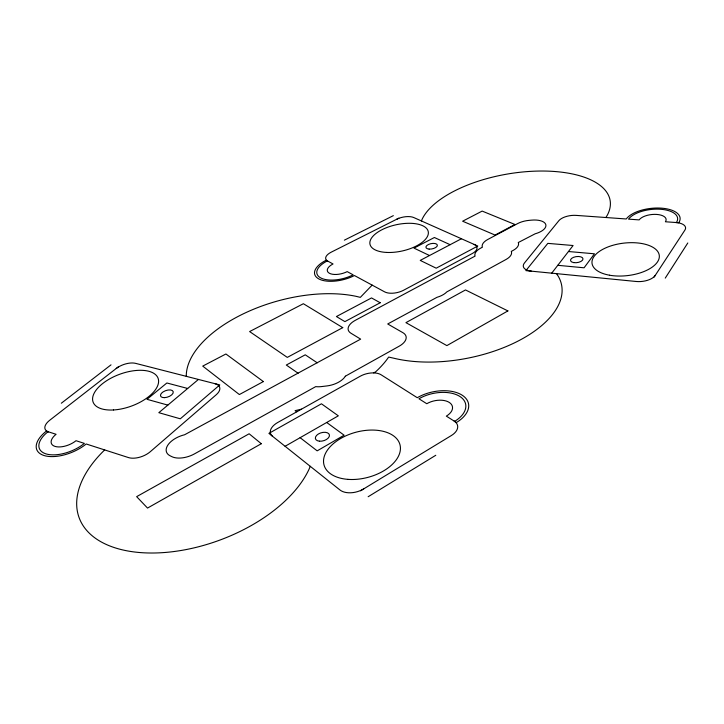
<?xml version="1.0" encoding="UTF-8"?>
<svg xmlns="http://www.w3.org/2000/svg" width="724" height="724" viewBox="0 0 724 724"><rect width="100%" height="100%" fill="white"/><g stroke="black" fill="none" stroke-linecap="round" stroke-linejoin="round"><path stroke-width="1.09" d="M421.449 220.965L421.947 219.634A96.419 43.196 -9.6 0 1 537.217 171.09A96.419 43.196 -9.6 0 1 607.373 215.064L605.888 217.517M310.234 466.301L309.275 468.718A124.211 69.712 -20.3 0 1 139.162 552.484A124.211 69.712 -20.3 0 1 103.749 450.817L104.699 449.93M665.256 278.116L687.8 242.974M654.152 277.057L684.913 230.087A14.245 6.579 -5.8 0 0 675.773 222.503M551.715 273.165L573.091 245.517L547.815 243.373L525.886 270.622L636.161 281.482A14.914 7.349 -6.1 0 0 655.238 275.41M372.154 285.111L360.344 297.365L355.909 296.288A108.41 55.341 -15.7 0 0 244.956 313.049A108.41 55.341 -15.7 0 0 186.267 376.199L186.276 376.335M198.43 379.448L158.828 412.68L180.303 418.807L219.788 384.915L135.596 363.358A14.444 6.914 -19.7 0 0 116.229 368.489M118.41 366.787L49.739 420.237A15.403 7.521 -22 0 0 48.472 431.848M61.323 403.232L111.007 364.851M368.145 496.736L435.785 455.269M360.534 490.818L451.378 435.522A16.697 9.846 -11.8 0 0 454.165 421.087M285.093 446.283L338.325 415.829L321.447 403.793L268.903 433.386L339.954 489.976A17.349 10.598 -15.6 0 0 363.683 488.899M461.432 238.757L420.228 260.405L436.201 268.188L477.804 246.033L413.739 217.535A12.507 5.521 -12.1 0 0 396.68 219.254M398.87 218.159L331.321 252.115A12.851 5.837 -13.7 0 0 327.664 261.065M344.362 240.169L393.34 215.652M301.456 409.178L295.075 410.671L296.777 411.802M373.693 372.896L375.647 371.81A108.41 55.341 -15.7 0 0 388.652 357.068L393.775 358.208A106.772 53.838 -11 0 0 516.339 341.945A106.772 53.838 -11 0 0 558.24 276.242L556.457 273.636M568.458 251.518L594.449 253.798L584.078 267.799L557.788 265.31M187.679 388.471L166.873 382.987L146.99 399.313L167.841 405.114M450.129 244.694L434.391 237.508L413.965 248.106L429.513 255.527M317.23 362.805L305.257 354.814L286.306 365.032L298.098 373.24M326.696 422.481L344.117 435.196L317.184 450.853L300.116 437.685M48.046 431.703A28.652 14.281 -22.2 0 0 45.856 453.839A28.652 14.281 -22.2 0 0 84.382 443.396L76.02 440.708A15.72 7.837 -22.2 0 1 54.952 446.382A15.72 7.837 -22.2 0 1 56.083 434.291L46.318 431.151A31.449 15.675 -22.2 0 0 43.892 455.477A31.449 15.675 -22.2 0 0 86.201 443.984L128.465 457.577A16.082 8.507 -21.1 0 0 150.293 451.704L216.195 394.779A15.077 7.756 -18.4 0 0 214.992 383.693M454.618 421.377A29.72 17.123 -11.9 0 0 459.785 396.408A29.72 17.123 -11.9 0 0 418.952 398.77L426.771 403.721A16.308 9.394 -11.9 0 1 449.233 402.399A16.308 9.394 -11.9 0 1 446.337 416.128L456.428 422.517A32.616 18.788 -11.9 0 0 462.075 395.132A32.616 18.788 -11.9 0 0 417.277 397.711L381.123 374.797A15.448 8.435 -13.9 0 0 360.217 376.236L277.817 422.436A16.064 8.987 -17 0 0 272.441 436.201M327.357 260.902A23.865 11.041 -13.8 0 0 320.651 277.88A23.865 11.041 -13.8 0 0 353.14 274.83L347.194 271.618A13.095 6.064 -13.8 0 1 329.402 273.274A13.095 6.064 -13.8 0 1 333.04 263.97L326.144 260.242A26.191 12.118 -13.8 0 0 318.768 278.894A26.191 12.118 -13.8 0 0 354.434 275.536L384.67 291.881A13.702 6.634 -12.5 0 0 403.576 290.252L472.157 253.599A13.34 6.245 -10.7 0 0 474.111 244.395M676.37 222.549A25.412 11.602 -6.3 0 0 660.578 209.263A25.412 11.602 -6.3 0 0 628.541 219.137L639.156 219.888A13.946 6.371 -6.3 0 1 656.768 214.431A13.946 6.371 -6.3 0 1 665.41 221.761L678.759 222.721A27.901 12.742 -6.3 0 0 661.41 208.15A27.901 12.742 -6.3 0 0 626.26 218.974L576.087 215.39A13.421 6.118 -8.2 0 0 558.847 220.711L524.466 262.975A14.037 6.788 -8.9 0 0 531.57 271.183M345.321 376.209L345.104 376.589A17.865 9.539 -15 0 1 327.013 385.919L321.845 386.544A17.856 9.53 -15.2 0 1 316.868 386.725L315.736 386.616L194.466 453.885A19.014 10.317 -20 0 1 171.715 456.591A47.567 25.657 -19.1 0 1 168.963 455.106A18.987 10.29 -20 0 1 168.466 444.237A18.987 10.29 -20 0 1 184.593 434.762L360.652 339.131L350.914 333.203A16.887 8.561 -13.6 0 1 355.321 320.316L475.071 256.106L474.908 255.554A15.955 7.53 -10.1 0 1 480.6 248.178L482.392 247.228L482.22 246.694A15.792 7.367 -9.9 0 1 487.786 239.463L517.696 223.553A15.629 7.15 -9.2 0 1 529.081 220.368L531.669 220.132A15.647 7.159 -9.2 0 1 545.824 224.712A15.647 7.159 -9.2 0 1 535.172 233.789L518.266 242.54L518.475 243.074A15.883 7.439 -9.8 0 1 513.081 250.45L511.289 251.418L511.488 251.97A16.037 7.602 -9.9 0 1 505.986 259.5L446.835 291.899A16.444 8.091 -11.6 0 1 436.97 297.32L387.711 323.972L402.915 332.696A17.349 9.032 -13 0 1 399.159 346.208L345.321 376.209M507.895 310.913L446.871 345.61L405.929 322.642L465.496 289.944L507.895 310.913M261.301 443.722L147.524 508.067L136.646 496.646L249.137 433.776L261.301 443.722M263.364 381.575L239.373 394.553L202.729 366.1L225.915 353.991L263.364 381.575M342.751 327.637L287.301 357.394L249.617 331.565L303.374 303.718L342.751 327.637M380.2 302.75L344.896 321.619L336.425 316.542L371.521 297.926L380.2 302.75M514.945 224.485L495.062 235.056L462.618 221.209L482.157 211.091L514.945 224.485M164.411 397.648A6.67 3.367 -19.3 0 0 173.235 391.729A6.67 3.367 -19.3 0 0 163.018 391.956A6.67 3.367 -19.3 0 0 164.411 397.648M113.469 409.965A34.607 16.96 -20.1 0 0 158.248 378.761A34.607 16.96 -20.1 0 0 105.034 381.792A34.607 16.96 -20.1 0 0 113.469 409.965M319.411 441.188A7.267 4.172 -16 0 0 329.447 435.061A7.267 4.172 -16 0 0 318.343 434.011A7.267 4.172 -16 0 0 319.411 441.188M347.918 479.36A39.304 23.349 -14.9 0 0 400.01 444.844A39.304 23.349 -14.9 0 0 338.027 440.138A39.304 23.349 -14.9 0 0 347.918 479.36M429.106 249.101A5.828 2.688 -11.5 0 0 437.359 245.164A5.828 2.688 -11.5 0 0 428.454 244.486A5.828 2.688 -11.5 0 0 429.106 249.101M386.589 252.432A29.811 13.457 -12.3 0 0 428.282 231.789A29.811 13.457 -12.3 0 0 382.453 229.481A29.811 13.457 -12.3 0 0 386.589 252.432M573.698 262.604A6.308 3.041 -7.9 0 0 583.01 258.902A6.308 3.041 -7.9 0 0 573.535 257.319A6.308 3.041 -7.9 0 0 573.698 262.604M609.454 275.201A33.865 16.344 -6.6 0 0 659.338 256.015A33.865 16.344 -6.6 0 0 608.16 246.875A33.865 16.344 -6.6 0 0 609.454 275.201"/></g></svg>
